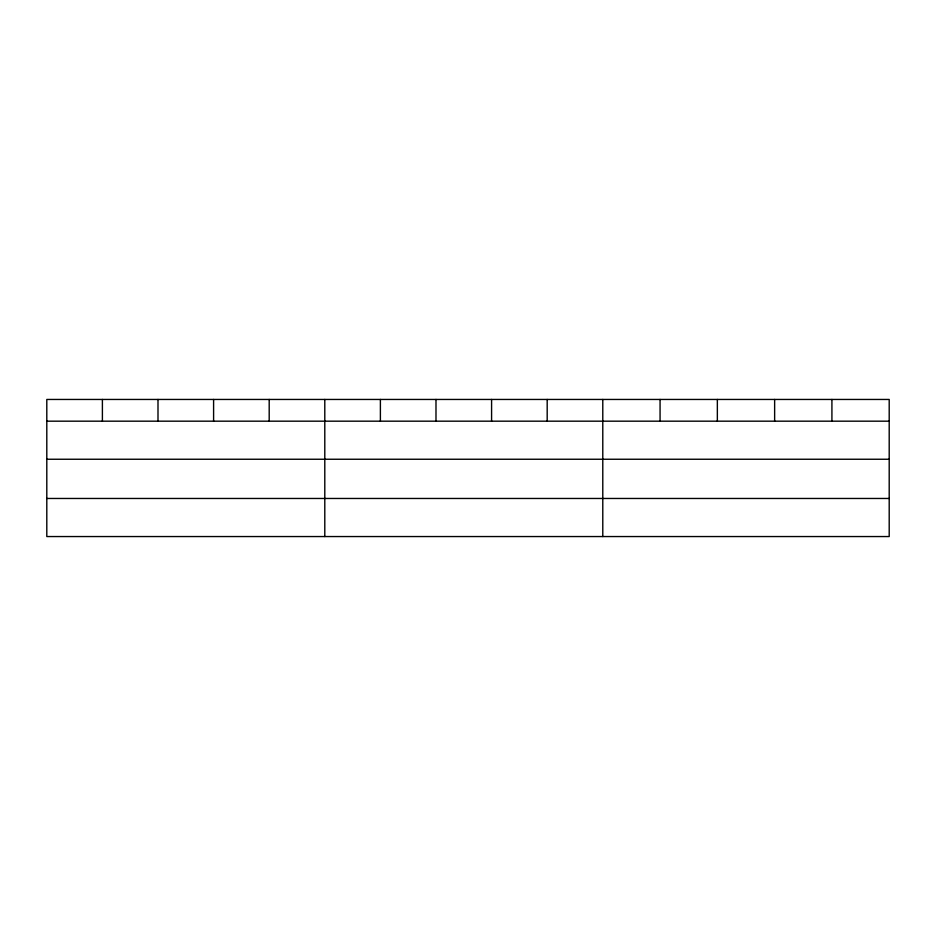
<?xml version="1.0" encoding="UTF-8"?>
<svg xmlns="http://www.w3.org/2000/svg" width="936" height="936" viewBox="0 0 936 936"><rect width="100%" height="100%" fill="white"/><g stroke="black" fill="none" stroke-linecap="round" stroke-linejoin="round"><path stroke-width="1.4" d="M889.2 459.248L889.2 399.45L46.8 399.45L46.8 536.55L889.2 536.55L889.2 459.248L46.8 459.248M46.8 421.177L889.2 421.177M46.8 498.467L889.2 498.467M831.917 399.45L831.917 421.177M774.634 399.45L774.634 421.177M717.35 399.45L717.35 421.177M660.067 399.45L660.067 421.177M602.784 399.45L602.784 536.55M547.186 399.45L547.186 421.177M491.587 399.45L491.587 421.177M435.989 399.45L435.989 421.177M380.39 399.45L380.39 421.177M324.792 399.45L324.792 536.55M269.194 399.45L269.194 421.177M213.595 399.45L213.595 421.177M157.997 399.45L157.997 421.177M102.398 399.45L102.398 421.177"/></g></svg>
